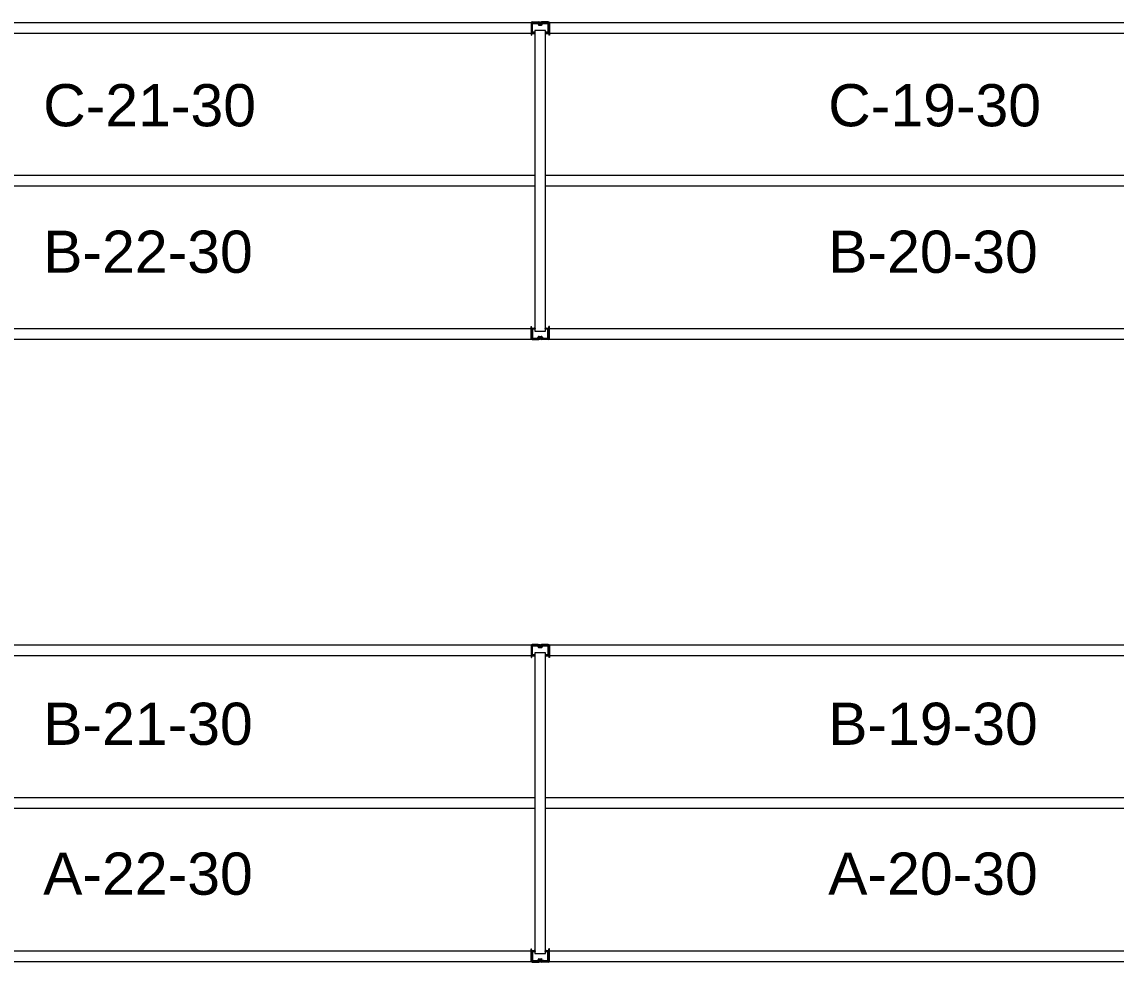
# Model space of a CAD drawing. Header units: inches. Extents: x 2743 to 10591, y -1604 to 5792.
# Drawn here: x 3173.4 to 3380.9, y -746.5 to -568.2 of the extents above; entities that cross this region are included whole.
import ezdxf

# ---------------------------------------------------------------- set-up
doc = ezdxf.new("R2010")
doc.units = ezdxf.units.IN
doc.header["$LTSCALE"] = 0.1875
doc.header["$MEASUREMENT"] = 0
for name, color, linetype, lineweight in [('22 Dimension', 7, 'Continuous', 5), ('32 Echelle', 160, 'Continuous', 15), ('33 Poutre', 30, 'Continuous', 15)]:
    doc.layers.add(name, color=color, linetype=linetype, lineweight=lineweight)
doc.styles.add('arial', font='')
doc.styles.get('arial').set_extended_font_data('Arial')

msp = doc.modelspace()

# ---------------------------------------------------------------- hatches: boundary and pattern name
at = {"layer": '32 Echelle'}
for points in [[(3270.70882, -570.52988), (3270.70882, -570.34238), (3270.52132, -570.34238)], [(3270.70882, -570.52988), (3270.70882, -570.34238), (3270.52132, -570.34238)], [(3272.70882, -570.52988), (3272.70882, -570.34238), (3272.89632, -570.34238)], [(3272.70882, -570.52988), (3272.70882, -570.34238), (3272.89632, -570.34238)], [(3270.70882, -626.15488), (3270.70882, -626.34238), (3270.52132, -626.34238)], [(3270.70882, -626.15488), (3270.70882, -626.34238), (3270.52132, -626.34238)], [(3272.70882, -626.15488), (3272.70882, -626.34238), (3272.89632, -626.34238)], [(3272.70882, -626.15488), (3272.70882, -626.34238), (3272.89632, -626.34238)], [(3270.70882, -688.52988), (3270.70882, -688.34238), (3270.52132, -688.34238)], [(3270.70882, -688.52988), (3270.70882, -688.34238), (3270.52132, -688.34238)], [(3272.70882, -688.52988), (3272.70882, -688.34238), (3272.89632, -688.34238)], [(3272.70882, -688.52988), (3272.70882, -688.34238), (3272.89632, -688.34238)], [(3270.70882, -744.15488), (3270.70882, -744.34238), (3270.52132, -744.34238)], [(3270.70882, -744.15488), (3270.70882, -744.34238), (3270.52132, -744.34238)], [(3272.70882, -744.15488), (3272.70882, -744.34238), (3272.89632, -744.34238)], [(3272.70882, -744.15488), (3272.70882, -744.34238), (3272.89632, -744.34238)]]:
    msp.add_hatch(color=256, dxfattribs=at).paths.add_polyline_path(points)

# ---------------------------------------------------------------- linework, layer by layer
at = {"layer": '22 Dimension'}
for p, q in [((3270.70882, -597.34238), (3125.08382, -597.34238)), ((3418.33382, -597.34238), (3272.70882, -597.34238)), ((3270.70882, -599.34238), (3125.08382, -599.34238)), ((3418.33382, -599.34238), (3272.70882, -599.34238)), ((3270.70882, -715.34238), (3125.08382, -715.34238)), ((3418.33382, -715.34238), (3272.70882, -715.34238)), ((3270.70882, -717.34238), (3125.08382, -717.34238)), ((3418.33382, -717.34238), (3272.70882, -717.34238))]:
    msp.add_line(p, q, dxfattribs=at)
at = {"layer": '32 Echelle', "linetype": 'Continuous', "lineweight": 25}
for p, q in [((3270.08386, -568.52613), (3270.08386, -570.15863)), ((3270.08386, -568.52613), (3270.08386, -570.15863)), ((3270.17386, -570.15863), (3270.17386, -568.52613)), ((3270.17386, -570.15863), (3270.17386, -568.52613)), ((3271.19645, -568.34238), (3270.26761, -568.34238)), ((3271.19645, -568.34238), (3270.26761, -568.34238)), ((3270.26761, -568.43238), (3271.19645, -568.43238)), ((3270.26761, -568.43238), (3271.19645, -568.43238)), ((3271.2861, -568.49872), (3271.33001, -568.64236)), ((3271.2861, -568.49872), (3271.33001, -568.64236)), ((3271.41608, -568.61604), (3271.37217, -568.47241)), ((3271.41608, -568.61604), (3271.37217, -568.47241)), ((3271.9119, -568.68238), (3271.50573, -568.68238)), ((3271.9119, -568.68238), (3271.50573, -568.68238)), ((3272.04547, -568.47241), (3272.00155, -568.61604)), ((3272.04547, -568.47241), (3272.00155, -568.61604)), ((3272.08762, -568.64236), (3272.13153, -568.49872)), ((3272.08762, -568.64236), (3272.13153, -568.49872)), ((3273.15002, -568.34238), (3272.22119, -568.34238)), ((3273.15002, -568.34238), (3272.22119, -568.34238)), ((3272.22119, -568.43238), (3273.15002, -568.43238)), ((3272.22119, -568.43238), (3273.15002, -568.43238)), ((3273.24377, -568.52613), (3273.24377, -570.15863)), ((3273.24377, -568.52613), (3273.24377, -570.15863)), ((3273.33377, -570.15863), (3273.33377, -568.52613)), ((3273.33377, -570.15863), (3273.33377, -568.52613)), ((3270.68386, -570.25238), (3270.26761, -570.25238)), ((3270.68386, -570.25238), (3270.26761, -570.25238)), ((3270.26761, -570.34238), (3270.68386, -570.34238)), ((3270.26761, -570.34238), (3270.68386, -570.34238)), ((3270.68386, -570.34238), (3270.68386, -570.25238)), ((3270.68386, -570.34238), (3270.68386, -570.25238)), ((3271.50573, -568.77238), (3271.9119, -568.77238)), ((3271.50573, -568.77238), (3271.9119, -568.77238)), ((3273.15002, -570.25238), (3272.73377, -570.25238)), ((3272.73377, -570.25238), (3272.73377, -570.34238)), ((3273.15002, -570.25238), (3272.73377, -570.25238)), ((3272.73377, -570.25238), (3272.73377, -570.34238)), ((3272.73377, -570.34238), (3273.15002, -570.34238)), ((3272.73377, -570.34238), (3273.15002, -570.34238)), ((3270.08386, -628.15863), (3270.08386, -626.52613)), ((3270.08386, -628.15863), (3270.08386, -626.52613)), ((3270.17386, -626.52613), (3270.17386, -628.15863)), ((3270.17386, -626.52613), (3270.17386, -628.15863)), ((3270.26761, -626.34238), (3270.68386, -626.34238)), ((3270.26761, -626.34238), (3270.68386, -626.34238)), ((3270.68386, -626.43238), (3270.26761, -626.43238)), ((3270.68386, -626.43238), (3270.26761, -626.43238)), ((3270.68386, -626.34238), (3270.68386, -626.43238)), ((3270.68386, -626.34238), (3270.68386, -626.43238)), ((3272.73377, -626.34238), (3273.15002, -626.34238)), ((3272.73377, -626.43238), (3272.73377, -626.34238)), ((3272.73377, -626.34238), (3273.15002, -626.34238)), ((3272.73377, -626.43238), (3272.73377, -626.34238)), ((3273.15002, -626.43238), (3272.73377, -626.43238)), ((3273.15002, -626.43238), (3272.73377, -626.43238)), ((3273.24377, -628.15863), (3273.24377, -626.52613)), ((3273.24377, -628.15863), (3273.24377, -626.52613)), ((3273.33377, -626.52613), (3273.33377, -628.15863)), ((3273.33377, -626.52613), (3273.33377, -628.15863)), ((3270.26761, -628.25238), (3271.19645, -628.25238)), ((3270.26761, -628.25238), (3271.19645, -628.25238)), ((3271.19645, -628.34238), (3270.26761, -628.34238)), ((3271.19645, -628.34238), (3270.26761, -628.34238)), ((3271.2861, -628.18604), (3271.33001, -628.04241)), ((3271.2861, -628.18604), (3271.33001, -628.04241)), ((3271.41608, -628.06872), (3271.37217, -628.21236)), ((3271.41608, -628.06872), (3271.37217, -628.21236)), ((3271.50573, -627.91238), (3271.9119, -627.91238)), ((3271.50573, -627.91238), (3271.9119, -627.91238)), ((3271.9119, -628.00238), (3271.50573, -628.00238)), ((3271.9119, -628.00238), (3271.50573, -628.00238)), ((3272.04547, -628.21236), (3272.00155, -628.06872)), ((3272.04547, -628.21236), (3272.00155, -628.06872)), ((3272.08762, -628.04241), (3272.13153, -628.18604)), ((3272.08762, -628.04241), (3272.13153, -628.18604)), ((3272.22119, -628.25238), (3273.15002, -628.25238)), ((3272.22119, -628.25238), (3273.15002, -628.25238)), ((3273.15002, -628.34238), (3272.22119, -628.34238)), ((3273.15002, -628.34238), (3272.22119, -628.34238)), ((3270.08386, -686.52613), (3270.08386, -688.15863)), ((3270.08386, -686.52613), (3270.08386, -688.15863)), ((3270.17386, -688.15863), (3270.17386, -686.52613)), ((3270.17386, -688.15863), (3270.17386, -686.52613)), ((3271.19645, -686.34238), (3270.26761, -686.34238)), ((3271.19645, -686.34238), (3270.26761, -686.34238)), ((3270.26761, -686.43238), (3271.19645, -686.43238)), ((3270.26761, -686.43238), (3271.19645, -686.43238)), ((3271.2861, -686.49872), (3271.33001, -686.64236)), ((3271.2861, -686.49872), (3271.33001, -686.64236)), ((3271.41608, -686.61604), (3271.37217, -686.47241)), ((3271.41608, -686.61604), (3271.37217, -686.47241)), ((3271.9119, -686.68238), (3271.50573, -686.68238)), ((3271.9119, -686.68238), (3271.50573, -686.68238)), ((3271.50573, -686.77238), (3271.9119, -686.77238)), ((3271.50573, -686.77238), (3271.9119, -686.77238)), ((3272.04547, -686.47241), (3272.00155, -686.61604)), ((3272.04547, -686.47241), (3272.00155, -686.61604)), ((3272.08762, -686.64236), (3272.13153, -686.49872)), ((3272.08762, -686.64236), (3272.13153, -686.49872)), ((3273.15002, -686.34238), (3272.22119, -686.34238)), ((3273.15002, -686.34238), (3272.22119, -686.34238)), ((3272.22119, -686.43238), (3273.15002, -686.43238)), ((3272.22119, -686.43238), (3273.15002, -686.43238)), ((3273.24377, -686.52613), (3273.24377, -688.15863)), ((3273.24377, -686.52613), (3273.24377, -688.15863)), ((3273.33377, -688.15863), (3273.33377, -686.52613)), ((3273.33377, -688.15863), (3273.33377, -686.52613)), ((3270.68386, -688.25238), (3270.26761, -688.25238)), ((3270.68386, -688.25238), (3270.26761, -688.25238)), ((3270.26761, -688.34238), (3270.68386, -688.34238)), ((3270.26761, -688.34238), (3270.68386, -688.34238)), ((3270.68386, -688.34238), (3270.68386, -688.25238)), ((3270.68386, -688.34238), (3270.68386, -688.25238)), ((3273.15002, -688.25238), (3272.73377, -688.25238)), ((3272.73377, -688.25238), (3272.73377, -688.34238)), ((3273.15002, -688.25238), (3272.73377, -688.25238)), ((3272.73377, -688.25238), (3272.73377, -688.34238)), ((3272.73377, -688.34238), (3273.15002, -688.34238)), ((3272.73377, -688.34238), (3273.15002, -688.34238)), ((3270.08386, -746.15863), (3270.08386, -744.52613)), ((3270.08386, -746.15863), (3270.08386, -744.52613)), ((3270.17386, -744.52613), (3270.17386, -746.15863)), ((3270.17386, -744.52613), (3270.17386, -746.15863)), ((3270.26761, -744.34238), (3270.68386, -744.34238)), ((3270.26761, -744.34238), (3270.68386, -744.34238)), ((3270.68386, -744.43238), (3270.26761, -744.43238)), ((3270.68386, -744.43238), (3270.26761, -744.43238)), ((3270.68386, -744.34238), (3270.68386, -744.43238)), ((3270.68386, -744.34238), (3270.68386, -744.43238)), ((3272.73377, -744.34238), (3273.15002, -744.34238)), ((3272.73377, -744.43238), (3272.73377, -744.34238)), ((3272.73377, -744.34238), (3273.15002, -744.34238)), ((3272.73377, -744.43238), (3272.73377, -744.34238)), ((3273.15002, -744.43238), (3272.73377, -744.43238)), ((3273.15002, -744.43238), (3272.73377, -744.43238)), ((3273.24377, -746.15863), (3273.24377, -744.52613)), ((3273.24377, -746.15863), (3273.24377, -744.52613)), ((3273.33377, -744.52613), (3273.33377, -746.15863)), ((3273.33377, -744.52613), (3273.33377, -746.15863)), ((3270.26761, -746.25238), (3271.19645, -746.25238)), ((3270.26761, -746.25238), (3271.19645, -746.25238)), ((3271.19645, -746.34238), (3270.26761, -746.34238)), ((3271.19645, -746.34238), (3270.26761, -746.34238)), ((3271.2861, -746.18604), (3271.33001, -746.04241)), ((3271.2861, -746.18604), (3271.33001, -746.04241)), ((3271.41608, -746.06872), (3271.37217, -746.21236)), ((3271.41608, -746.06872), (3271.37217, -746.21236)), ((3271.50573, -745.91238), (3271.9119, -745.91238)), ((3271.50573, -745.91238), (3271.9119, -745.91238)), ((3271.9119, -746.00238), (3271.50573, -746.00238)), ((3271.9119, -746.00238), (3271.50573, -746.00238)), ((3272.04547, -746.21236), (3272.00155, -746.06872)), ((3272.04547, -746.21236), (3272.00155, -746.06872)), ((3272.08762, -746.04241), (3272.13153, -746.18604)), ((3272.08762, -746.04241), (3272.13153, -746.18604)), ((3272.22119, -746.25238), (3273.15002, -746.25238)), ((3272.22119, -746.25238), (3273.15002, -746.25238)), ((3273.15002, -746.34238), (3272.22119, -746.34238)), ((3273.15002, -746.34238), (3272.22119, -746.34238))]:
    msp.add_line(p, q, dxfattribs=at)
at = {"layer": '32 Echelle'}
for p, q in [((3270.70882, -570.34238), (3270.52132, -570.34238)), ((3270.70882, -570.52988), (3270.52132, -570.34238)), ((3270.70882, -570.34238), (3270.52132, -570.34238)), ((3270.70882, -570.52988), (3270.52132, -570.34238)), ((3272.70882, -569.84238), (3270.70882, -569.84238)), ((3270.70882, -569.84238), (3270.70882, -626.84238)), ((3272.70882, -569.84238), (3270.70882, -569.84238)), ((3270.70882, -569.84238), (3270.70882, -626.84238)), ((3270.70882, -570.52988), (3270.70882, -570.34238)), ((3270.70882, -570.52988), (3270.70882, -570.34238)), ((3272.70882, -626.84238), (3272.70882, -569.84238)), ((3272.70882, -626.84238), (3272.70882, -569.84238)), ((3272.70882, -570.34238), (3272.89632, -570.34238)), ((3272.70882, -570.52988), (3272.70882, -570.34238)), ((3272.70882, -570.52988), (3272.89632, -570.34238)), ((3272.70882, -570.34238), (3272.89632, -570.34238)), ((3272.70882, -570.52988), (3272.70882, -570.34238)), ((3272.70882, -570.52988), (3272.89632, -570.34238)), ((3270.70882, -626.15488), (3270.52132, -626.34238)), ((3270.70882, -626.15488), (3270.52132, -626.34238)), ((3270.70882, -626.34238), (3270.52132, -626.34238)), ((3270.70882, -626.34238), (3270.52132, -626.34238)), ((3270.70882, -626.15488), (3270.70882, -626.34238)), ((3270.70882, -626.15488), (3270.70882, -626.34238)), ((3270.70882, -626.84238), (3272.70882, -626.84238)), ((3270.70882, -626.84238), (3272.70882, -626.84238)), ((3272.70882, -626.15488), (3272.70882, -626.34238)), ((3272.70882, -626.15488), (3272.89632, -626.34238)), ((3272.70882, -626.15488), (3272.70882, -626.34238)), ((3272.70882, -626.15488), (3272.89632, -626.34238)), ((3272.70882, -626.34238), (3272.89632, -626.34238)), ((3272.70882, -626.34238), (3272.89632, -626.34238)), ((3270.70882, -688.34238), (3270.52132, -688.34238)), ((3270.70882, -688.52988), (3270.52132, -688.34238)), ((3270.70882, -688.34238), (3270.52132, -688.34238)), ((3270.70882, -688.52988), (3270.52132, -688.34238)), ((3272.70882, -687.84238), (3270.70882, -687.84238)), ((3270.70882, -687.84238), (3270.70882, -744.84238)), ((3272.70882, -687.84238), (3270.70882, -687.84238)), ((3270.70882, -687.84238), (3270.70882, -744.84238)), ((3270.70882, -688.52988), (3270.70882, -688.34238)), ((3270.70882, -688.52988), (3270.70882, -688.34238)), ((3272.70882, -744.84238), (3272.70882, -687.84238)), ((3272.70882, -744.84238), (3272.70882, -687.84238)), ((3272.70882, -688.34238), (3272.89632, -688.34238)), ((3272.70882, -688.52988), (3272.70882, -688.34238)), ((3272.70882, -688.52988), (3272.89632, -688.34238)), ((3272.70882, -688.34238), (3272.89632, -688.34238)), ((3272.70882, -688.52988), (3272.70882, -688.34238)), ((3272.70882, -688.52988), (3272.89632, -688.34238)), ((3270.70882, -744.15488), (3270.52132, -744.34238)), ((3270.70882, -744.15488), (3270.52132, -744.34238)), ((3270.70882, -744.34238), (3270.52132, -744.34238)), ((3270.70882, -744.34238), (3270.52132, -744.34238)), ((3270.70882, -744.15488), (3270.70882, -744.34238)), ((3270.70882, -744.15488), (3270.70882, -744.34238)), ((3270.70882, -744.84238), (3272.70882, -744.84238)), ((3270.70882, -744.84238), (3272.70882, -744.84238)), ((3272.70882, -744.15488), (3272.70882, -744.34238)), ((3272.70882, -744.15488), (3272.89632, -744.34238)), ((3272.70882, -744.15488), (3272.70882, -744.34238)), ((3272.70882, -744.15488), (3272.89632, -744.34238)), ((3272.70882, -744.34238), (3272.89632, -744.34238)), ((3272.70882, -744.34238), (3272.89632, -744.34238))]:
    msp.add_line(p, q, dxfattribs=at)
at = {"layer": '32 Echelle', "linetype": 'Continuous', "lineweight": 25}
for centre, radius, start, end in [((3270.26761, -568.52613), 0.18375, 90, 180), ((3270.26761, -568.52613), 0.18375, 90, 180), ((3270.26761, -568.52613), 0.09375, 90, 180), ((3270.26761, -568.52613), 0.09375, 90, 180), ((3271.19645, -568.52613), 0.18375, 17, 90), ((3271.19645, -568.52613), 0.18375, 17, 90), ((3271.19645, -568.52613), 0.09375, 17, 90), ((3271.19645, -568.52613), 0.09375, 17, 90), ((3271.50573, -568.58863), 0.18375, 197, 270), ((3271.50573, -568.58863), 0.18375, 197, 270), ((3271.50573, -568.58863), 0.09375, 197, 270), ((3271.50573, -568.58863), 0.09375, 197, 270), ((3271.9119, -568.58863), 0.09375, 270, 343), ((3271.9119, -568.58863), 0.09375, 270, 343), ((3271.9119, -568.58863), 0.18375, 270, 343), ((3271.9119, -568.58863), 0.18375, 270, 343), ((3272.22119, -568.52613), 0.18375, 90, 163), ((3272.22119, -568.52613), 0.18375, 90, 163), ((3272.22119, -568.52613), 0.09375, 90, 163), ((3272.22119, -568.52613), 0.09375, 90, 163), ((3273.15002, -568.52613), 0.18375, 0, 90), ((3273.15002, -568.52613), 0.18375, 0, 90), ((3273.15002, -568.52613), 0.09375, 0, 90), ((3273.15002, -568.52613), 0.09375, 0, 90), ((3270.26761, -570.15863), 0.18375, 180, 270), ((3270.26761, -570.15863), 0.18375, 180, 270), ((3270.26761, -570.15863), 0.09375, 180, 270), ((3270.26761, -570.15863), 0.09375, 180, 270), ((3273.15002, -570.15863), 0.09375, 270, 0), ((3273.15002, -570.15863), 0.18375, 270, 0), ((3273.15002, -570.15863), 0.09375, 270, 0), ((3273.15002, -570.15863), 0.18375, 270, 0), ((3270.26761, -626.52613), 0.18375, 90, 180), ((3270.26761, -626.52613), 0.18375, 90, 180), ((3270.26761, -626.52613), 0.09375, 90, 180), ((3270.26761, -626.52613), 0.09375, 90, 180), ((3273.15002, -626.52613), 0.18375, 0, 90), ((3273.15002, -626.52613), 0.18375, 0, 90), ((3273.15002, -626.52613), 0.09375, 0, 90), ((3273.15002, -626.52613), 0.09375, 0, 90), ((3270.26761, -628.15863), 0.18375, 180, 270), ((3270.26761, -628.15863), 0.18375, 180, 270), ((3270.26761, -628.15863), 0.09375, 180, 270), ((3270.26761, -628.15863), 0.09375, 180, 270), ((3271.19645, -628.15863), 0.09375, 270, 343), ((3271.19645, -628.15863), 0.09375, 270, 343), ((3271.19645, -628.15863), 0.18375, 270, 343), ((3271.19645, -628.15863), 0.18375, 270, 343), ((3271.50573, -628.09613), 0.18375, 90, 163), ((3271.50573, -628.09613), 0.18375, 90, 163), ((3271.50573, -628.09613), 0.09375, 90, 163), ((3271.50573, -628.09613), 0.09375, 90, 163), ((3271.9119, -628.09613), 0.18375, 17, 90), ((3271.9119, -628.09613), 0.18375, 17, 90), ((3271.9119, -628.09613), 0.09375, 17, 90), ((3271.9119, -628.09613), 0.09375, 17, 90), ((3272.22119, -628.15863), 0.18375, 197, 270), ((3272.22119, -628.15863), 0.18375, 197, 270), ((3272.22119, -628.15863), 0.09375, 197, 270), ((3272.22119, -628.15863), 0.09375, 197, 270), ((3273.15002, -628.15863), 0.09375, 270, 0), ((3273.15002, -628.15863), 0.18375, 270, 0), ((3273.15002, -628.15863), 0.09375, 270, 0), ((3273.15002, -628.15863), 0.18375, 270, 0), ((3270.26761, -686.52613), 0.18375, 90, 180), ((3270.26761, -686.52613), 0.18375, 90, 180), ((3270.26761, -686.52613), 0.09375, 90, 180), ((3270.26761, -686.52613), 0.09375, 90, 180), ((3271.19645, -686.52613), 0.18375, 17, 90), ((3271.19645, -686.52613), 0.18375, 17, 90), ((3271.19645, -686.52613), 0.09375, 17, 90), ((3271.19645, -686.52613), 0.09375, 17, 90), ((3271.50573, -686.58863), 0.18375, 197, 270), ((3271.50573, -686.58863), 0.18375, 197, 270), ((3271.50573, -686.58863), 0.09375, 197, 270), ((3271.50573, -686.58863), 0.09375, 197, 270), ((3271.9119, -686.58863), 0.09375, 270, 343), ((3271.9119, -686.58863), 0.09375, 270, 343), ((3271.9119, -686.58863), 0.18375, 270, 343), ((3271.9119, -686.58863), 0.18375, 270, 343), ((3272.22119, -686.52613), 0.18375, 90, 163), ((3272.22119, -686.52613), 0.18375, 90, 163), ((3272.22119, -686.52613), 0.09375, 90, 163), ((3272.22119, -686.52613), 0.09375, 90, 163), ((3273.15002, -686.52613), 0.18375, 0, 90), ((3273.15002, -686.52613), 0.18375, 0, 90), ((3273.15002, -686.52613), 0.09375, 0, 90), ((3273.15002, -686.52613), 0.09375, 0, 90), ((3270.26761, -688.15863), 0.18375, 180, 270), ((3270.26761, -688.15863), 0.18375, 180, 270), ((3270.26761, -688.15863), 0.09375, 180, 270), ((3270.26761, -688.15863), 0.09375, 180, 270), ((3273.15002, -688.15863), 0.09375, 270, 0), ((3273.15002, -688.15863), 0.18375, 270, 0), ((3273.15002, -688.15863), 0.09375, 270, 0), ((3273.15002, -688.15863), 0.18375, 270, 0), ((3270.26761, -744.52613), 0.18375, 90, 180), ((3270.26761, -744.52613), 0.18375, 90, 180), ((3270.26761, -744.52613), 0.09375, 90, 180), ((3270.26761, -744.52613), 0.09375, 90, 180), ((3273.15002, -744.52613), 0.18375, 0, 90), ((3273.15002, -744.52613), 0.18375, 0, 90), ((3273.15002, -744.52613), 0.09375, 0, 90), ((3273.15002, -744.52613), 0.09375, 0, 90), ((3270.26761, -746.15863), 0.18375, 180, 270), ((3270.26761, -746.15863), 0.18375, 180, 270), ((3270.26761, -746.15863), 0.09375, 180, 270), ((3270.26761, -746.15863), 0.09375, 180, 270), ((3271.19645, -746.15863), 0.09375, 270, 343), ((3271.19645, -746.15863), 0.09375, 270, 343), ((3271.19645, -746.15863), 0.18375, 270, 343), ((3271.19645, -746.15863), 0.18375, 270, 343), ((3271.50573, -746.09613), 0.18375, 90, 163), ((3271.50573, -746.09613), 0.18375, 90, 163), ((3271.50573, -746.09613), 0.09375, 90, 163), ((3271.50573, -746.09613), 0.09375, 90, 163), ((3271.9119, -746.09613), 0.18375, 17, 90), ((3271.9119, -746.09613), 0.18375, 17, 90), ((3271.9119, -746.09613), 0.09375, 17, 90), ((3271.9119, -746.09613), 0.09375, 17, 90), ((3272.22119, -746.15863), 0.18375, 197, 270), ((3272.22119, -746.15863), 0.18375, 197, 270), ((3272.22119, -746.15863), 0.09375, 197, 270), ((3272.22119, -746.15863), 0.09375, 197, 270), ((3273.15002, -746.15863), 0.09375, 270, 0), ((3273.15002, -746.15863), 0.18375, 270, 0), ((3273.15002, -746.15863), 0.09375, 270, 0), ((3273.15002, -746.15863), 0.18375, 270, 0)]:
    msp.add_arc(centre, radius, start, end, dxfattribs=at)
at = {"layer": '33 Poutre'}
for p, q in [((3125.83382, -568.34238), (3269.95882, -568.34238)), ((3269.95882, -568.34238), (3269.95882, -570.34238)), ((3269.95882, -568.46738), (3269.95882, -570.72338)), ((3270.07782, -568.46738), (3270.07782, -570.72338)), ((3270.20282, -568.22338), (3271.46482, -568.22338)), ((3271.46482, -568.34238), (3270.20282, -568.34238)), ((3271.58982, -568.68238), (3271.58982, -568.46738)), ((3271.58982, -568.68238), (3271.70882, -568.68238)), ((3271.70882, -568.68238), (3271.70882, -568.46738)), ((3271.70882, -568.68238), (3271.70882, -568.46738)), ((3271.82782, -568.68238), (3271.70882, -568.68238)), ((3271.82782, -568.68238), (3271.82782, -568.46738)), ((3273.21482, -568.22338), (3271.95282, -568.22338)), ((3271.95282, -568.34238), (3273.21482, -568.34238)), ((3273.33982, -568.46738), (3273.33982, -570.72338)), ((3273.45882, -568.34238), (3417.58382, -568.34238)), ((3273.45882, -568.34238), (3273.45882, -570.34238)), ((3273.45882, -568.46738), (3273.45882, -570.72338)), ((3125.83382, -570.34238), (3269.95882, -570.34238)), ((3269.95882, -570.72338), (3270.07782, -570.72338)), ((3273.45882, -570.72338), (3273.33982, -570.72338)), ((3273.45882, -570.34238), (3417.58382, -570.34238)), ((3125.83382, -626.34238), (3269.95882, -626.34238)), ((3269.95882, -628.21738), (3269.95882, -625.96138)), ((3269.95882, -625.96138), (3270.07782, -625.96138)), ((3269.95882, -628.34238), (3269.95882, -626.34238)), ((3270.07782, -628.21738), (3270.07782, -625.96138)), ((3273.45882, -625.96138), (3273.33982, -625.96138)), ((3273.33982, -628.21738), (3273.33982, -625.96138)), ((3273.45882, -628.21738), (3273.45882, -625.96138)), ((3273.45882, -626.34238), (3417.58382, -626.34238)), ((3273.45882, -628.34238), (3273.45882, -626.34238)), ((3125.83382, -628.34238), (3269.95882, -628.34238)), ((3271.46482, -628.34238), (3270.20282, -628.34238)), ((3270.20282, -628.46138), (3271.46482, -628.46138)), ((3271.58982, -628.00238), (3271.58982, -628.21738)), ((3271.58982, -628.00238), (3271.70882, -628.00238)), ((3271.70882, -628.00238), (3271.70882, -628.21738)), ((3271.70882, -628.00238), (3271.70882, -628.21738)), ((3271.82782, -628.00238), (3271.70882, -628.00238)), ((3271.82782, -628.00238), (3271.82782, -628.21738)), ((3271.95282, -628.34238), (3273.21482, -628.34238)), ((3273.21482, -628.46138), (3271.95282, -628.46138)), ((3273.45882, -628.34238), (3417.58382, -628.34238)), ((3125.83382, -686.34238), (3269.95882, -686.34238)), ((3269.95882, -686.34238), (3269.95882, -688.34238)), ((3269.95882, -686.46738), (3269.95882, -688.72338)), ((3270.07782, -686.46738), (3270.07782, -688.72338)), ((3270.20282, -686.22338), (3271.46482, -686.22338)), ((3271.46482, -686.34238), (3270.20282, -686.34238)), ((3271.58982, -686.68238), (3271.58982, -686.46738)), ((3271.58982, -686.68238), (3271.70882, -686.68238)), ((3271.70882, -686.68238), (3271.70882, -686.46738)), ((3271.70882, -686.68238), (3271.70882, -686.46738)), ((3271.82782, -686.68238), (3271.70882, -686.68238)), ((3271.82782, -686.68238), (3271.82782, -686.46738)), ((3273.21482, -686.22338), (3271.95282, -686.22338)), ((3271.95282, -686.34238), (3273.21482, -686.34238)), ((3273.33982, -686.46738), (3273.33982, -688.72338)), ((3273.45882, -686.34238), (3417.58382, -686.34238)), ((3273.45882, -686.34238), (3273.45882, -688.34238)), ((3273.45882, -686.46738), (3273.45882, -688.72338)), ((3125.83382, -688.34238), (3269.95882, -688.34238)), ((3269.95882, -688.72338), (3270.07782, -688.72338)), ((3273.45882, -688.72338), (3273.33982, -688.72338)), ((3273.45882, -688.34238), (3417.58382, -688.34238)), ((3125.83382, -744.34238), (3269.95882, -744.34238)), ((3269.95882, -746.21738), (3269.95882, -743.96138)), ((3269.95882, -743.96138), (3270.07782, -743.96138)), ((3269.95882, -746.34238), (3269.95882, -744.34238)), ((3270.07782, -746.21738), (3270.07782, -743.96138)), ((3273.45882, -743.96138), (3273.33982, -743.96138)), ((3273.33982, -746.21738), (3273.33982, -743.96138)), ((3273.45882, -746.21738), (3273.45882, -743.96138)), ((3273.45882, -744.34238), (3417.58382, -744.34238)), ((3273.45882, -746.34238), (3273.45882, -744.34238)), ((3125.83382, -746.34238), (3269.95882, -746.34238)), ((3271.46482, -746.34238), (3270.20282, -746.34238)), ((3270.20282, -746.46138), (3271.46482, -746.46138)), ((3271.58982, -746.00238), (3271.58982, -746.21738)), ((3271.58982, -746.00238), (3271.70882, -746.00238)), ((3271.70882, -746.00238), (3271.70882, -746.21738)), ((3271.70882, -746.00238), (3271.70882, -746.21738)), ((3271.82782, -746.00238), (3271.70882, -746.00238)), ((3271.82782, -746.00238), (3271.82782, -746.21738)), ((3271.95282, -746.34238), (3273.21482, -746.34238)), ((3273.21482, -746.46138), (3271.95282, -746.46138)), ((3273.45882, -746.34238), (3417.58382, -746.34238))]:
    msp.add_line(p, q, dxfattribs=at)
for centre, radius, start, end in [((3270.20282, -568.46738), 0.244, 90, 180), ((3270.20282, -568.46738), 0.125, 90, 180), ((3271.46482, -568.46738), 0.244, 0, 90), ((3271.46482, -568.46738), 0.125, 0, 90), ((3271.95282, -568.46738), 0.244, 90, 180), ((3271.95282, -568.46738), 0.125, 90, 180), ((3273.21482, -568.46738), 0.244, 0, 90), ((3273.21482, -568.46738), 0.125, 0, 90), ((3270.20282, -628.21738), 0.244, 180, 270), ((3270.20282, -628.21738), 0.125, 180, 270), ((3271.46482, -628.21738), 0.125, 270, 0), ((3271.46482, -628.21738), 0.244, 270, 0), ((3271.95282, -628.21738), 0.244, 180, 270), ((3271.95282, -628.21738), 0.125, 180, 270), ((3273.21482, -628.21738), 0.244, 270, 0), ((3273.21482, -628.21738), 0.125, 270, 0), ((3270.20282, -686.46738), 0.244, 90, 180), ((3270.20282, -686.46738), 0.125, 90, 180), ((3271.46482, -686.46738), 0.244, 0, 90), ((3271.46482, -686.46738), 0.125, 0, 90), ((3271.95282, -686.46738), 0.244, 90, 180), ((3271.95282, -686.46738), 0.125, 90, 180), ((3273.21482, -686.46738), 0.244, 0, 90), ((3273.21482, -686.46738), 0.125, 0, 90), ((3270.20282, -746.21738), 0.244, 180, 270), ((3270.20282, -746.21738), 0.125, 180, 270), ((3271.46482, -746.21738), 0.125, 270, 0), ((3271.46482, -746.21738), 0.244, 270, 0), ((3271.95282, -746.21738), 0.244, 180, 270), ((3271.95282, -746.21738), 0.125, 180, 270), ((3273.21482, -746.21738), 0.244, 270, 0), ((3273.21482, -746.21738), 0.125, 270, 0)]:
    msp.add_arc(centre, radius, start, end, dxfattribs=at)

# ---------------------------------------------------------------- texts
at = {"layer": '22 Dimension', "char_height": 8, "attachment_point": 1, "style": 'arial'}
for s, insert in [('{\\fArial Unicode MS|b0|i0|c0|p2;\\C8;C-21-30}', (3177.42095, -580.02001)), ('{\\fArial Unicode MS|b0|i0|c0|p2;\\C8;C-19-30}', (3326.3319, -580.02001)), ('{\\fArial Unicode MS|b0|i0|c0|p2;\\C8;B-22-30}', (3177.42095, -607.79155)), ('{\\fArial Unicode MS|b0|i0|c0|p2;\\C8;B-20-30}', (3326.3319, -607.79155)), ('{\\fArial Unicode MS|b0|i0|c0|p2;\\C8;B-21-30}', (3177.42095, -697.28221)), ('{\\fArial Unicode MS|b0|i0|c0|p2;\\C8;B-19-30}', (3326.3319, -697.28221)), ('{\\fArial Unicode MS|b0|i0|c0|p2;\\C8;A-22-30}', (3177.42095, -725.69167)), ('{\\fArial Unicode MS|b0|i0|c0|p2;\\C8;A-20-30}', (3326.3319, -725.69167))]:
    msp.add_mtext_dynamic_manual_height_columns(s, width=68.8901007, gutter_width=5, heights=[0], dxfattribs=dict(at, insert=insert))

doc.saveas('drawing.dxf')
